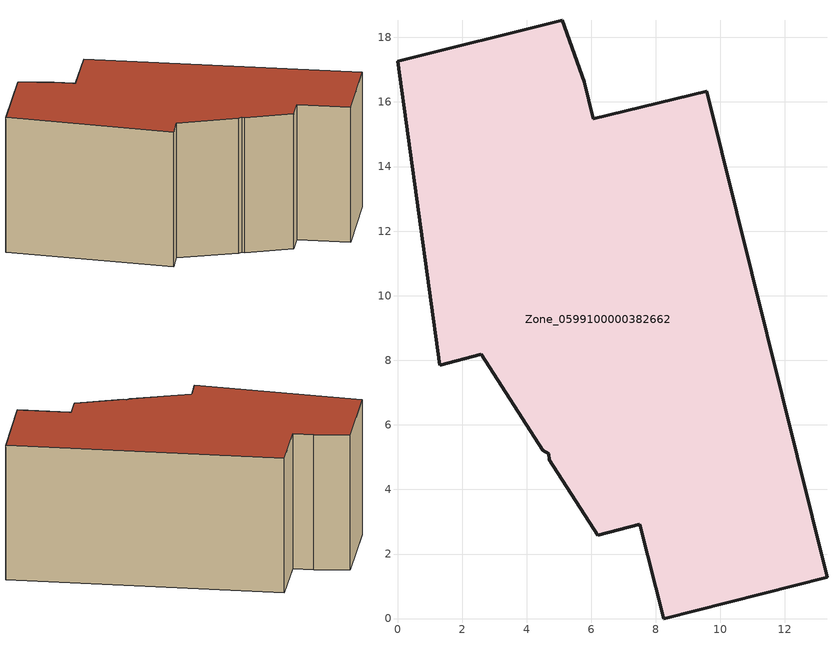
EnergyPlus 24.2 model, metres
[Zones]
Zone_0599100000382662
 floor ground (C_G): 6.07,15.47 9.58,16.33 13.3,1.28 8.25,0 7.51,2.92 6.2,2.58 4.7,4.92 4.69,5.11 4.51,5.22 2.59,8.18 1.31,7.84 0,17.26 5.11,18.53 5.78,16.63 z0
 wall outside (C_F): 9.58,16.33 6.07,15.47 5.78,16.63 5.11,18.53 0,17.26 1.31,7.84 2.59,8.18 4.51,5.22 4.69,5.11 4.7,4.92 6.2,2.58 7.51,2.92 8.25,0 13.3,1.28 9.58,16.33 z0:8.05
 roof outside (C_R): 5.78,16.63 5.11,18.53 0,17.26 1.31,7.84 2.59,8.18 4.51,5.22 4.69,5.11 4.7,4.92 6.2,2.58 7.51,2.92 8.25,0 13.3,1.28 9.58,16.33 6.07,15.47 z8.05
[BUILDING]
Pand.0599100000382662: North Axis=0; Terrain=City; Loads Convergence Tolerance Value=0.04; Temperature Convergence Tolerance Value=0.4; Solar Distribution=FullExterior; Maximum Number of Warmup Days=25; Minimum Number of Warmup Days=1
[Site:Location]
Rotterdam.The.Hague.AP_ZH_NLD Design_Conditions: Latitude=51.96; Longitude=4.45; Time Zone=1; Elevation=-4.5
[SITE:GROUNDTEMPERATURE:BUILDINGSURFACE]
18, 18, 18, 18, 18, 18, 18, 18, 18, 18, 18, 18
[MATERIAL] Thermal Absorptance=0.9; Solar Absorptance=0.7; Visible Absorptance=0.7
Name | Roughness | Thickness | Conductivity | Density | Specific Heat
G.D.1992-2005 | MediumSmooth | 0.15 | 0.06 | 540 | 1210
F.D.1992-2005 | Rough | 0.3 | 0.12 | 1920 | 840
R.D.1992-2005 | MediumRough | 0.2 | 0.08 | 1500 | 1000
[CONSTRUCTION]
C_G: G.D.1992-2005
C_F: F.D.1992-2005
C_R: R.D.1992-2005
[ZONE]
Zone_0599100000382662: Type=1; Multiplier=1; Ceiling Height=Autocalculate; Volume=Autocalculate; Floor Area=autocalculate; Part of Total Floor Area=Yes
[ZONEINFILTRATION:DESIGNFLOWRATE]
Infil_Zone_0599100000382662: Zone or ZoneList or Space or SpaceList=Zone_0599100000382662; Schedule=AlwaysOn; Design Flow Rate Calculation Method=Flow/Area; Flow Rate per Floor Area=0.0021; Constant Term Coefficient=1; Temperature Term Coefficient=0; Velocity Term Coefficient=0; Velocity Squared Term Coefficient=0
[HVACTEMPLATE:ZONE:IDEALLOADSAIRSYSTEM]
Zone_0599100000382662: Maximum Heating Supply Air Temperature=50; Minimum Cooling Supply Air Temperature=13; Maximum Heating Supply Air Humidity Ratio=0.0156; Minimum Cooling Supply Air Humidity Ratio=0.0077; Heating Limit=NoLimit; Cooling Limit=NoLimit; Dehumidification Control Type=ConstantSensibleHeatRatio; Cooling Sensible Heat Ratio=0.7; Dehumidification Setpoint=60; Humidification Control Type=None; Humidification Setpoint=30; Outdoor Air Method=None; Outdoor Air Flow Rate per Person=0.00944; Outdoor Air Flow Rate per Zone Floor Area=0; Outdoor Air Flow Rate per Zone=0; Demand Controlled Ventilation Type=None; Outdoor Air Economizer Type=NoEconomizer; Heat Recovery Type=None; Sensible Heat Recovery Effectiveness=0.7; Latent Heat Recovery Effectiveness=0.65
[ZONECONTROL:THERMOSTAT]
ThermostatControl_Zone_0599100000382662: Zone or ZoneList=Zone_0599100000382662; Control Type Schedule=DualSetpointControlType; Control 1=Thermostat_Zone_0599100000382662; Temperature Difference Between Cutout And Setpoint=0
[THERMOSTATSETPOINT:DUALSETPOINT]
Thermostat_Zone_0599100000382662: Heating Setpoint Temperature Schedule=HeatingSetpoint_Zone_0599100000382662; Cooling Setpoint Temperature Schedule=CoolingSetpoint_Zone_0599100000382662
[SCHEDULE:COMPACT]
HeatingSetpoint_Zone_0599100000382662: Through: 12/31, For: AllDays, Until: 24:00, 21
CoolingSetpoint_Zone_0599100000382662: Through: 12/31, For: AllDays, Until: 24:00, 24
DualSetpointControlType: Through: 12/31, For: AllDays, Until: 24:00, 4
AlwaysOn: Through: 12/31, For: AllDays, Until: 24:00, 1
